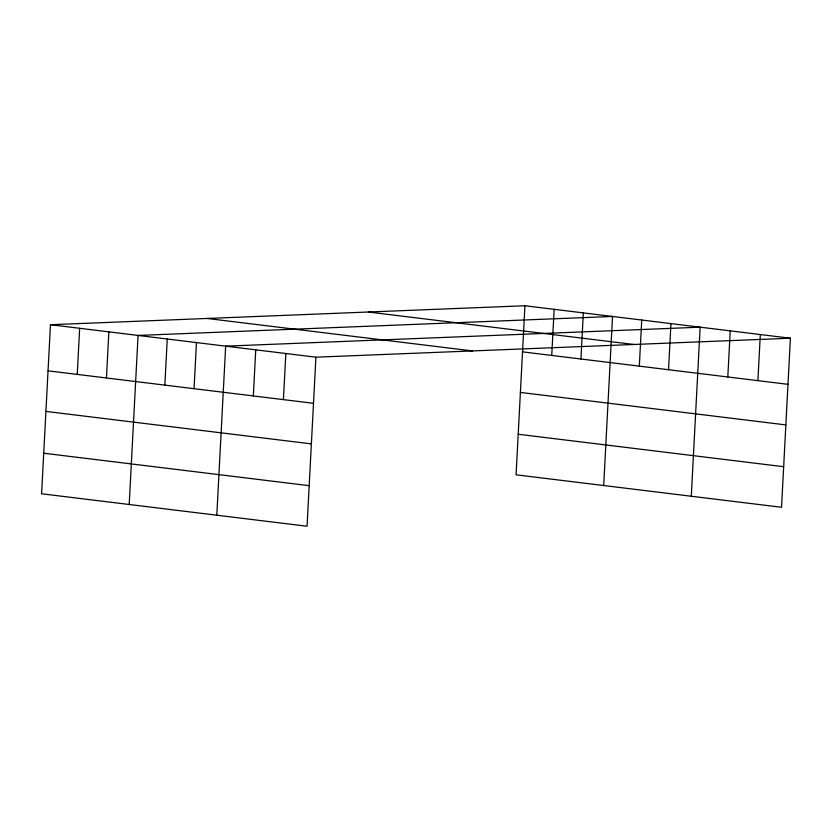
<?xml version="1.0" encoding="UTF-8"?>
<svg xmlns="http://www.w3.org/2000/svg" width="832" height="832" viewBox="0 0 832 832"><rect width="100%" height="100%" fill="white"/><g stroke="black" fill="none" stroke-linecap="round" stroke-linejoin="round"><path stroke-width="1.25" d="M524.94 305.75L50.461 324.719L41.6 493.782L307.06 526.25L315.921 357.188L790.4 338.218L781.539 507.281L516.079 474.812L524.94 305.75L790.4 338.218M77.241 374.41L79.664 328.297M106.444 377.978L108.857 331.864M129.199 504.494L138.06 335.431L612.539 316.462L603.689 485.524M164.84 385.122L167.263 339.009M194.043 388.69L196.456 342.576M216.798 515.216L225.659 346.154L700.149 327.184L691.288 496.236M253.334 395.949L255.746 349.835M283.41 399.63L285.834 353.506M551.73 355.441L554.143 309.317M580.923 359.008L583.346 312.894M639.33 366.153L641.742 320.039M668.533 369.72L670.946 323.606M727.813 376.979L730.226 330.855M757.9 380.65L760.313 334.537M368.368 312.01L633.818 344.479M522.527 351.863L787.987 384.332M207.043 318.458L472.493 350.927M50.461 324.719L315.921 357.188M520.406 392.434L785.855 424.902M48.048 370.833L313.498 403.302M518.211 434.242L783.671 466.71M45.916 411.403L311.376 443.882M43.722 453.211L309.182 485.68"/></g></svg>
